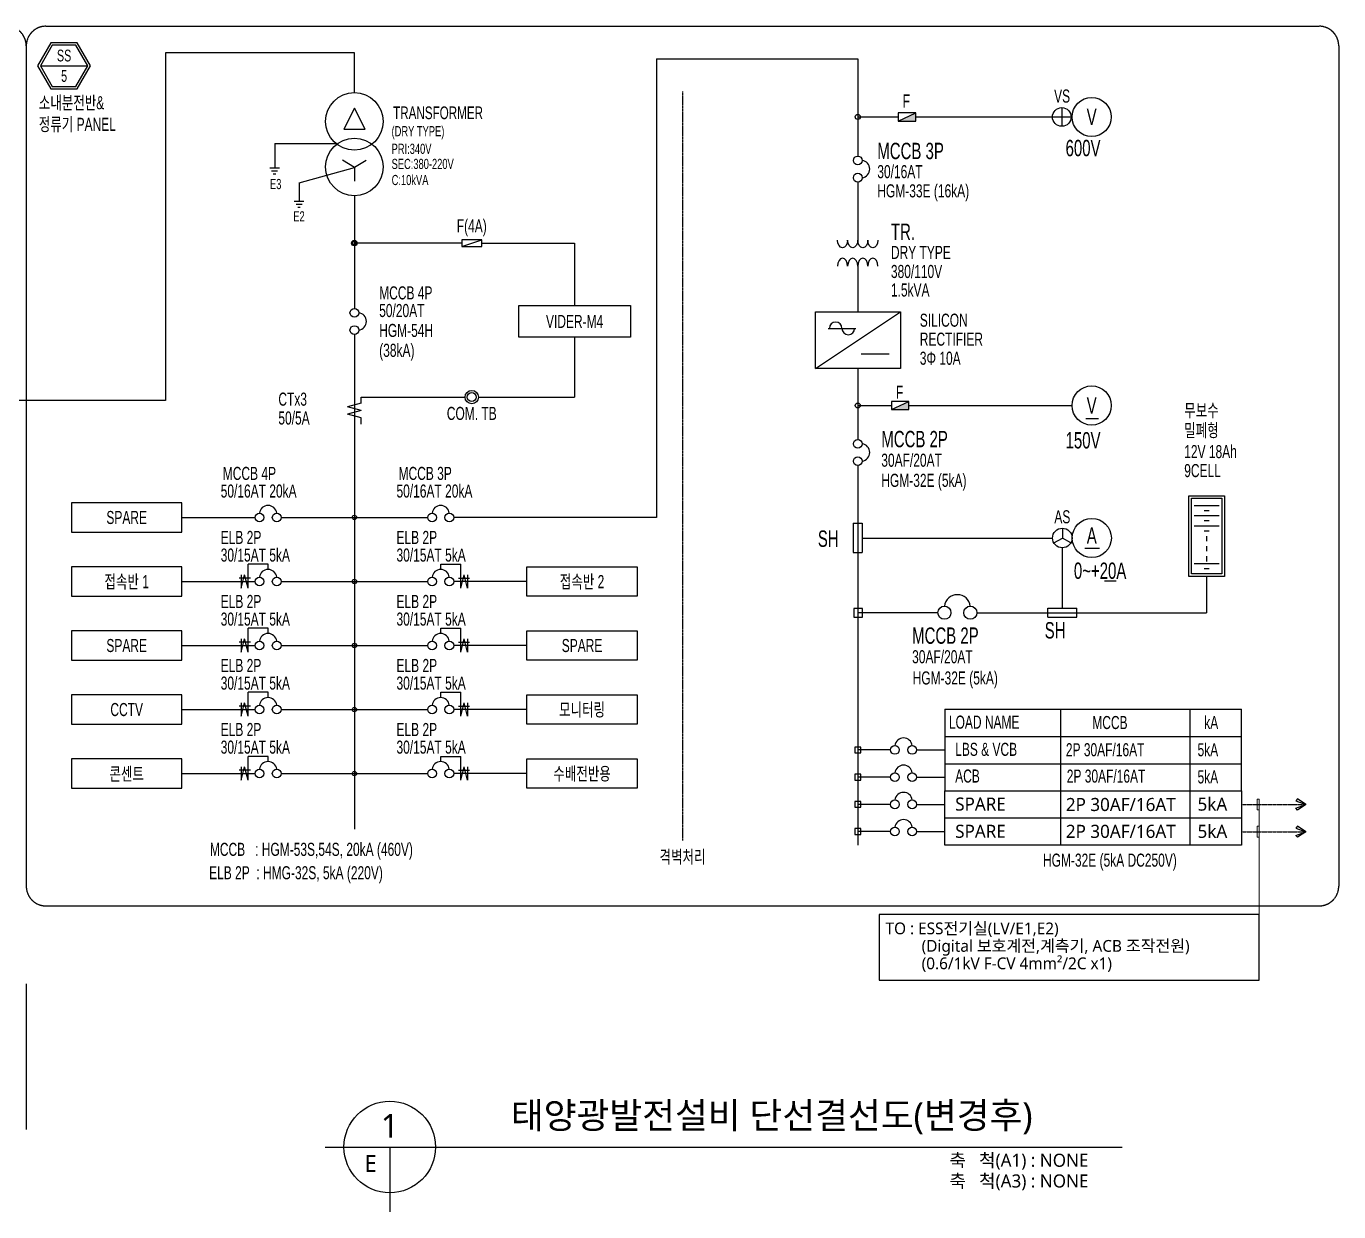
# Model space of a CAD drawing. Header units: millimetres. Extents: x 3366 to 510398, y 0 to 56757.
# Drawn here: x 219092 to 249196, y 2695 to 29887 of the extents above; entities that cross this region are included whole.
import ezdxf
from ezdxf.enums import TextEntityAlignment as Align

# ---------------------------------------------------------------- set-up
doc = ezdxf.new("R2010")
doc.units = ezdxf.units.MM
for name, pattern in [('C4', [19, 16, -1, 1, -1]), ('LD3', [5.5, 3.5, -1, 0, -1]), ('LH2', [2.75, 2, -0.75])]:
    doc.linetypes.add(name, pattern=pattern)
for name, color, linetype in [('E-ELEC', 3, 'Continuous'), ('E-LINE', 4, 'Continuous'), ('E-TABL', 1, 'Continuous'), ('E-TEXT', 7, 'Continuous'), ('도면 TITLE', 4, 'Continuous')]:
    doc.layers.add(name, color=color, linetype=linetype)
doc.styles.add('GHS', font='', dxfattribs={"width": 0.7})
doc.styles.add('MG', font='malgun.ttf')
doc.styles.get('GHS').set_extended_font_data('Gulim')

msp = doc.modelspace()

# ---------------------------------------------------------------- hatches: boundary and pattern name
at = {"layer": 'E-TEXT', "linetype": 'Continuous'}
for points in [[(239496.3, 27899), (239094.3, 27711.7), (239496.3, 27711.7)], [(239338.8, 21094.2), (239338.8, 21281.5), (238936.8, 21094.2)]]:
    msp.add_hatch(color=8, dxfattribs=at).paths.add_polyline_path(points)

# ---------------------------------------------------------------- linework, layer by layer
at = {"color": 8}
msp.add_circle((229310.3, 21380.8), 153.9, dxfattribs=at)
at = {"color": 8, "linetype": 'Continuous'}
msp.add_circle((229310.3, 21380.8), 102.2, dxfattribs=at)
at = {"layer": 'E-ELEC', "color": 8}
for p, q in [((229082.3, 24989.5), (229082.3, 24837.5)), ((229538.3, 24989.5), (229082.3, 24989.5)), ((229538.3, 24837.5), (229538.3, 24989.5)), ((229082.3, 24837.5), (229538.3, 24837.5)), ((246456.1, 18886.9), (245877.1, 18886.9)), ((246224.5, 18771.1), (246108.7, 18771.1)), ((246456.1, 18655.3), (245877.1, 18655.3)), ((246456.1, 18423.7), (245877.1, 18423.7)), ((246224.5, 18539.5), (246108.7, 18539.5)), ((246224.5, 18307.9), (246108.7, 18307.9)), ((246166.6, 18192.1), (246166.6, 18076.3)), ((246166.6, 17960.4), (246166.6, 17844.6)), ((246456.1, 17555.1), (245877.1, 17555.1)), ((246166.6, 17728.8), (246166.6, 17613)), ((246224.5, 17439.3), (246108.7, 17439.3))]:
    msp.add_line(p, q, dxfattribs=at)
at = {"layer": 'E-ELEC', "color": 8, "linetype": 'Continuous'}
msp.add_line((229082.3, 24837.5), (229538.3, 24989.5), dxfattribs=at)
at = {"layer": 'E-ELEC', "color": 8}
for points in [[(245761.3, 17265.6), (245761.3, 19118.6), (246572, 19118.6), (246572, 17265.6)], [(245819.6, 17323.9), (245819.6, 19060.2), (246513.6, 19060.2), (246513.6, 17323.9)]]:
    msp.add_lwpolyline(points, close=True, dxfattribs=at)
at = {"layer": 'E-ELEC'}
for points in [[(238099, 11972.2), (238232.7, 11972.2), (238232.7, 12105.9), (238099, 12105.9)], [(238099, 11348.4), (238232.7, 11348.4), (238232.7, 11482.1), (238099, 11482.1)]]:
    msp.add_lwpolyline(points, close=True, dxfattribs=at)
at = {"layer": 'E-ELEC', "color": 8}
for centre, radius in [((226617.9, 27703.5), 659.7), ((226617.9, 26659.2), 659.7), ((226617.9, 24913.5), 53.5), ((226617.9, 23314.2), 100.3), ((226617.9, 22918.1), 100.3), ((224440.3, 18619.5), 100.3), ((224836.4, 18619.5), 100.3), ((228399.5, 18619.5), 100.3), ((228795.6, 18619.5), 100.3), ((224440.3, 17151), 100.3), ((224836.4, 17151), 100.3), ((228399.5, 17151), 100.3), ((228795.6, 17151), 100.3), ((224440.3, 15682.5), 100.3), ((224836.4, 15682.5), 100.3), ((228399.5, 15682.5), 100.3), ((228795.6, 15682.5), 100.3), ((224440.3, 14214), 100.3), ((224836.4, 14214), 100.3), ((228399.5, 14214), 100.3), ((228795.6, 14214), 100.3), ((239016.1, 13286.8), 100.3), ((239412.3, 13286.8), 100.3), ((224440.3, 12745.5), 100.3), ((224836.4, 12745.5), 100.3), ((228399.5, 12745.5), 100.3), ((228795.6, 12745.5), 100.3), ((239016.1, 12662.9), 100.3), ((239412.3, 12662.9), 100.3)]:
    msp.add_circle(centre, radius, dxfattribs=at)
at = {"layer": 'E-ELEC', "color": 8, "linetype": 'Continuous'}
for centre in [(226617.9, 18619.5), (226617.9, 17151), (226617.9, 15682.5), (226617.9, 14214), (226617.9, 12745.5)]:
    msp.add_circle(centre, 49.1, dxfattribs=at)
at = {"layer": 'E-ELEC'}
for centre in [(239016.1, 12039.1), (239412.3, 12039.1), (239016.1, 11415.2), (239412.3, 11415.2)]:
    msp.add_circle(centre, 100.3, dxfattribs=at)
at = {"layer": 'E-ELEC', "color": 8}
for centre, start, end in [((226694, 23116.1), 276.97298, 83.02702), ((224638.3, 18695.6), 6.97298, 173.02702), ((228597.6, 18695.6), 6.97298, 173.02702), ((224638.3, 17227.1), 6.97298, 173.02702), ((228597.6, 17227.1), 6.97298, 173.02702), ((224638.3, 15758.5), 6.97298, 173.02702), ((228597.6, 15758.5), 6.97298, 173.02702), ((224638.3, 14290), 6.97298, 173.02702), ((228597.6, 14290), 6.97298, 173.02702), ((239214.2, 13362.8), 6.97298, 173.02702), ((224638.3, 12821.5), 6.97298, 173.02702), ((228597.6, 12821.5), 6.97298, 173.02702), ((239214.2, 12739), 6.97298, 173.02702)]:
    msp.add_arc(centre, 199.5, start, end, dxfattribs=at)
at = {"layer": 'E-ELEC'}
for centre in [(239214.2, 12115.1), (239214.2, 11491.3)]:
    msp.add_arc(centre, 199.5, 6.97298, 173.02702, dxfattribs=at)
at = {"layer": 'E-LINE', "color": 8}
for p, q in [((226617.9, 29277.1), (222287.8, 29277.1)), ((222287.8, 29277.1), (222287.8, 21300.6)), ((226617.9, 28363.2), (226617.9, 29277.1)), ((233547.7, 29136.6), (233547.7, 18619.5)), ((233547.7, 29136.6), (238163.6, 29136.6)), ((238163.6, 29136.6), (238163.6, 26909.6)), ((238163.6, 26312.9), (238163.6, 24982.7)), ((226617.9, 25999.5), (226617.9, 23414.5)), ((238163.6, 24384.4), (238163.6, 23335.7)), ((226617.9, 22817.8), (226617.9, 11471.9)), ((238163.6, 22034.5), (238163.6, 20408.8)), ((222287.8, 21300.6), (216971.2, 21300.6)), ((238163.6, 19812.1), (238163.6, 11106)), ((222658.7, 18619.5), (224340, 18619.5)), ((224936.6, 18619.5), (228299.2, 18619.5)), ((233547.7, 18619.5), (228895.9, 18619.5)), ((222658.7, 17151), (224340, 17151)), ((224936.6, 17151), (228299.2, 17151)), ((230577.2, 17151), (228895.9, 17151)), ((222658.7, 15682.5), (224340, 15682.5)), ((224936.6, 15682.5), (228299.2, 15682.5)), ((230577.2, 15682.5), (228895.9, 15682.5)), ((222658.7, 14214), (224340, 14214)), ((224936.6, 14214), (228299.2, 14214)), ((230577.2, 14214), (228895.9, 14214)), ((222658.7, 12745.5), (224340, 12745.5)), ((224936.6, 12745.5), (228299.2, 12745.5)), ((230577.2, 12745.5), (228895.9, 12745.5))]:
    msp.add_line(p, q, dxfattribs=at)
at = {"layer": 'E-LINE'}
for p, q in [((248253.8, 12162.4), (248210.5, 12119.2)), ((248210.5, 12119.2), (248442.8, 12035.7)), ((248442.8, 12035.7), (248253.8, 12162.4)), ((248210.5, 11952.2), (248442.8, 12035.7)), ((248253.8, 11909), (248210.5, 11952.2)), ((248442.8, 12035.7), (248253.8, 11909)), ((248253.8, 11538.6), (248210.5, 11495.3)), ((248210.5, 11495.3), (248442.8, 11411.8)), ((248442.8, 11411.8), (248253.8, 11538.6)), ((248210.5, 11328.4), (248442.8, 11411.8)), ((248253.8, 11285.1), (248210.5, 11328.4)), ((248442.8, 11411.8), (248253.8, 11285.1))]:
    msp.add_line(p, q, dxfattribs=at)
at = {"layer": 'E-LINE', "ltscale": 2}
for p, q in [((238915.9, 12039.1), (238163.6, 12039.1)), ((239512.5, 12039.1), (240162.7, 12039.1)), ((238915.9, 11415.2), (238163.6, 11415.2)), ((239512.5, 11415.2), (240162.7, 11415.2))]:
    msp.add_line(p, q, dxfattribs=at)
at = {"layer": 'E-LINE', "linetype": 'LD3', "ltscale": 2}
for points in [[(246962.5, 12035.7), (248442.8, 12035.7)], [(246962.5, 11411.8), (248442.8, 11411.8)]]:
    msp.add_lwpolyline(points, dxfattribs=at)
at = {"layer": 'E-LINE', "color": 8}
msp.add_circle((226617.9, 24913.5), 63, dxfattribs=at)
at = {"layer": 'E-TABL', "color": 8, "linetype": 'C4'}
for p, q in [((219541.9, 29886.6), (248746.2, 29886.6)), ((219091.9, 29436.6), (219091.9, 10160.7)), ((249196.2, 29436.6), (249196.2, 10160.7)), ((219541.9, 9710.7), (248746.2, 9710.7)), ((219091.9, 7920.8), (219091.9, 4583.5))]:
    msp.add_line(p, q, dxfattribs=at)
at = {"layer": 'E-TABL', "color": 8, "linetype": 'Continuous'}
for p, q in [((219415.6, 28979), (220504.6, 28979)), ((226617.9, 28006.1), (226373.4, 27528.9)), ((226862.5, 27528.9), (226617.9, 28006.1)), ((226373.4, 27528.9), (226862.5, 27528.9)), ((226617.9, 26643.1), (226343.1, 26812.1)), ((226891.5, 26808.7), (226617.9, 26643.1)), ((226617.9, 26643.1), (226617.9, 26334.8)), ((224638.3, 17545.7), (224178.7, 17545.7)), ((224178.7, 17308.8), (224178.7, 17545.7)), ((224638.3, 17426.6), (224638.3, 17545.7)), ((228597.6, 17426.6), (228597.6, 17545.7)), ((228597.6, 17545.7), (229057.2, 17545.7)), ((229057.2, 17308.8), (229057.2, 17545.7)), ((224233.1, 17226.1), (223978.1, 17226.1)), ((224019.9, 16996.5), (224099.3, 17305.4)), ((224019.9, 17305.4), (224019.9, 16996.5)), ((224178.7, 16996.5), (224099.3, 17305.4)), ((224178.7, 16996.5), (224178.7, 17305.4)), ((229002.8, 17226.1), (229257.8, 17226.1)), ((229057.2, 16996.5), (229057.2, 17305.4)), ((229057.2, 16996.5), (229136.6, 17305.4)), ((229216, 16996.5), (229136.6, 17305.4)), ((229216, 17305.4), (229216, 16996.5)), ((224638.3, 16077.2), (224178.7, 16077.2)), ((224178.7, 15840.3), (224178.7, 16077.2)), ((224638.3, 15958.1), (224638.3, 16077.2)), ((228597.6, 15958.1), (228597.6, 16077.2)), ((228597.6, 16077.2), (229057.2, 16077.2)), ((229057.2, 15840.3), (229057.2, 16077.2)), ((224233.1, 15757.6), (223978.1, 15757.6)), ((224019.9, 15528), (224099.3, 15836.9)), ((224019.9, 15836.9), (224019.9, 15528)), ((224178.7, 15528), (224099.3, 15836.9)), ((224178.7, 15528), (224178.7, 15836.9)), ((229002.8, 15757.6), (229257.8, 15757.6)), ((229057.2, 15528), (229057.2, 15836.9)), ((229057.2, 15528), (229136.6, 15836.9)), ((229216, 15528), (229136.6, 15836.9)), ((229216, 15836.9), (229216, 15528)), ((224638.3, 14608.7), (224178.7, 14608.7)), ((224178.7, 14371.8), (224178.7, 14608.7)), ((224638.3, 14489.6), (224638.3, 14608.7)), ((228597.6, 14489.6), (228597.6, 14608.7)), ((228597.6, 14608.7), (229057.2, 14608.7)), ((229057.2, 14371.8), (229057.2, 14608.7)), ((224233.1, 14289.1), (223978.1, 14289.1)), ((224019.9, 14059.5), (224099.3, 14368.4)), ((224019.9, 14368.4), (224019.9, 14059.5)), ((224178.7, 14059.5), (224099.3, 14368.4)), ((224178.7, 14059.5), (224178.7, 14368.4)), ((229002.8, 14289.1), (229257.8, 14289.1)), ((229057.2, 14059.5), (229057.2, 14368.4)), ((229057.2, 14059.5), (229136.6, 14368.4)), ((229216, 14059.5), (229136.6, 14368.4)), ((229216, 14368.4), (229216, 14059.5)), ((224638.3, 13140.1), (224178.7, 13140.1)), ((224178.7, 12903.3), (224178.7, 13140.1)), ((224638.3, 13021.1), (224638.3, 13140.1)), ((228597.6, 13021.1), (228597.6, 13140.1)), ((228597.6, 13140.1), (229057.2, 13140.1)), ((229057.2, 12903.3), (229057.2, 13140.1)), ((224233.1, 12820.6), (223978.1, 12820.6)), ((224019.9, 12591), (224099.3, 12899.9)), ((224019.9, 12899.9), (224019.9, 12591)), ((224178.7, 12591), (224099.3, 12899.9)), ((224178.7, 12591), (224178.7, 12899.9)), ((229002.8, 12820.6), (229257.8, 12820.6)), ((229057.2, 12591), (229057.2, 12899.9)), ((229057.2, 12591), (229136.6, 12899.9)), ((229216, 12591), (229136.6, 12899.9)), ((229216, 12899.9), (229216, 12591))]:
    msp.add_line(p, q, dxfattribs=at)
at = {"layer": 'E-TABL', "color": 8, "linetype": 'LH2'}
msp.add_line((234144, 28386.6), (234144, 11210.7), dxfattribs=at)
at = {"layer": 'E-TABL', "color": 8}
for p, q in [((224791.8, 27195.7), (226206, 27195.7)), ((225349.2, 26293.9), (226622.7, 26645.4)), ((240162.7, 14219.2), (240162.7, 12347.6)), ((240162.7, 14219.2), (246962.5, 14219.2)), ((242814.2, 14219.2), (242814.2, 11099.9)), ((245783.9, 14219.2), (245783.9, 11099.9)), ((246962.5, 12347.6), (246962.5, 14219.2)), ((240162.7, 13595.3), (246962.5, 13595.3)), ((240162.7, 12971.5), (246962.5, 12971.5))]:
    msp.add_line(p, q, dxfattribs=at)
at = {"layer": 'E-TABL', "lineweight": 18}
msp.add_line((247372.8, 9512.8), (247372.8, 12161.2), dxfattribs=at)
at = {"layer": 'E-TABL'}
msp.add_line((246962.5, 11723.8), (240162.7, 11723.8), dxfattribs=at)
at = {"layer": 'E-TABL', "color": 8, "linetype": 'Continuous', "elevation": 0}
msp.add_lwpolyline([(219687.9, 29450.5), (219415.6, 28979), (219687.9, 28507.5), (220232.3, 28507.5), (220504.6, 28979), (220232.3, 29450.5)], close=True, dxfattribs=at)
at = {"layer": 'E-TABL', "color": 8, "elevation": 0}
for points in [[(222658.7, 18958.2), (220132.7, 18958.2), (220132.7, 18280.8), (222658.7, 18280.8)], [(222658.7, 17489.7), (220132.7, 17489.7), (220132.7, 16812.3), (222658.7, 16812.3)], [(230577.2, 17489.7), (233103.2, 17489.7), (233103.2, 16812.3), (230577.2, 16812.3)], [(222658.7, 16021.2), (220132.7, 16021.2), (220132.7, 15343.8), (222658.7, 15343.8)], [(230577.2, 16021.2), (233103.2, 16021.2), (233103.2, 15343.8), (230577.2, 15343.8)], [(222658.7, 14552.7), (220132.7, 14552.7), (220132.7, 13875.3), (222658.7, 13875.3)], [(230577.2, 14552.7), (233103.2, 14552.7), (233103.2, 13875.3), (230577.2, 13875.3)], [(222658.7, 13084.2), (220132.7, 13084.2), (220132.7, 12406.8), (222658.7, 12406.8)], [(230577.2, 13084.2), (233103.2, 13084.2), (233103.2, 12406.8), (230577.2, 12406.8)]]:
    msp.add_lwpolyline(points, close=True, dxfattribs=at)
at = {"layer": 'E-TABL', "color": 8}
for points in [[(238070.8, 16334.7), (238271.3, 16334.7), (238271.3, 16535.2), (238070.8, 16535.2)], [(238099, 13219.9), (238232.7, 13219.9), (238232.7, 13353.6), (238099, 13353.6)], [(238099, 12596.1), (238232.7, 12596.1), (238232.7, 12729.8), (238099, 12729.8)]]:
    msp.add_lwpolyline(points, close=True, dxfattribs=at)
at = {"layer": 'E-TABL'}
for points in [[(240162.7, 12347.6), (246962.5, 12347.6), (246962.5, 11099.9), (240162.7, 11099.9)], [(238653, 8002.7), (247372.8, 8002.7), (247372.8, 9512.8), (238653, 9512.8)]]:
    msp.add_lwpolyline(points, close=True, dxfattribs=at)
at = {"layer": 'E-TABL', "lineweight": 18}
for points in [[(247372.8, 12161.2), (247327.1, 12161.2), (247327.1, 11910.2), (247372.8, 11910.2)], [(247372.8, 11537.4), (247327.1, 11537.4), (247327.1, 11286.3), (247372.8, 11286.3)]]:
    msp.add_lwpolyline(points, dxfattribs=at)
at = {"layer": 'E-TABL', "color": 8, "linetype": 'C4'}
for centre, start, end in [((218641.9, 29436.6), 0, 90), ((219541.9, 29436.6), 90, 180), ((248746.2, 29436.6), 0, 90), ((219541.9, 10160.7), 180, 270), ((248746.2, 10160.7), 270, 0)]:
    msp.add_arc(centre, 450, start, end, dxfattribs=at)
at = {"layer": 'E-TEXT', "color": 8}
for p, q in [((242843.7, 28019.7), (242843.7, 27591.1)), ((238163.6, 27805.4), (239094.3, 27805.4)), ((239094.3, 27711.7), (239496.3, 27899)), ((239496.3, 27805.4), (243057.9, 27805.4)), ((224791.8, 27195.7), (224791.8, 26634.6)), ((224896.9, 26634.6), (224676.7, 26634.6)), ((224856.2, 26564.1), (224717.4, 26564.1)), ((224816, 26494.6), (224757.6, 26494.6)), ((225349.2, 26293.9), (225349.2, 25865.8)), ((225459.3, 25865.8), (225239.1, 25865.8)), ((225418.6, 25795.3), (225279.8, 25795.3)), ((225378.4, 25725.8), (225320, 25725.8)), ((229082.3, 24913.5), (226617.9, 24913.5)), ((229538.3, 24913.5), (231669.2, 24913.5)), ((237191.6, 22034.5), (239145, 23335.7)), ((237481.3, 22955.1), (238121.9, 22955.1)), ((238244.7, 22376.5), (238885.2, 22376.5)), ((226771.9, 21244.9), (226771.9, 21380.8)), ((226771.9, 21244.9), (226464, 21160.5)), ((226771.9, 21076), (226464, 21160.5)), ((226771.9, 21076), (226464, 20991.5)), ((238163.6, 21187.8), (238936.8, 21187.8)), ((238936.8, 21094.2), (239338.8, 21281.5)), ((239338.8, 21187.8), (243079.4, 21187.8)), ((226771.9, 20907.1), (226464, 20991.5)), ((226771.9, 20763.1), (226771.9, 20907.1)), ((243394.1, 20890.2), (243682.1, 20890.2)), ((238061.4, 18486.4), (238061.4, 17818)), ((238061.4, 18486.4), (238265.8, 18486.4)), ((238265.8, 18486.4), (238265.8, 17818)), ((242856.3, 18373.1), (242856.3, 18148.1)), ((238265.8, 18148.1), (242631.3, 18148.1)), ((242661.4, 18035.6), (242856.3, 18148.1)), ((243051.1, 18035.6), (242856.3, 18148.1)), ((238061.4, 17818), (238265.8, 17818)), ((242856.3, 16540), (242856.3, 17923.1)), ((243371, 17913.6), (243705.4, 17913.6)), ((243822.7, 17167.3), (244090.1, 17167.3)), ((246166.6, 17265.6), (246166.6, 16435)), ((240001.3, 16435), (238167.6, 16435)), ((240896.3, 16435), (246166.6, 16435)), ((242522.1, 16540), (243190.5, 16540)), ((242522.1, 16335.6), (242522.1, 16540)), ((242522.1, 16335.6), (243190.5, 16335.6)), ((243190.5, 16335.6), (243190.5, 16540)), ((238915.9, 13286.8), (238163.6, 13286.8)), ((239512.5, 13286.8), (240162.7, 13286.8)), ((238915.9, 12662.9), (238163.6, 12662.9)), ((239512.5, 12662.9), (240162.7, 12662.9))]:
    msp.add_line(p, q, dxfattribs=at)
at = {"layer": 'E-TEXT', "color": 8, "linetype": 'Continuous'}
for p, q in [((231669.2, 24913.5), (231669.2, 23478.3)), ((231669.2, 22753.9), (231669.2, 21380.8)), ((226771.9, 21380.8), (229156.4, 21380.8)), ((229464.2, 21380.8), (231669.2, 21380.8))]:
    msp.add_line(p, q, dxfattribs=at)
at = {"layer": 'E-TEXT', "color": 8, "linetype": 'Continuous', "elevation": 0}
msp.add_lwpolyline([(219656.8, 29504.4), (219353.4, 28979), (219656.8, 28453.6), (220263.4, 28453.6), (220566.7, 28979), (220263.4, 29504.4)], close=True, dxfattribs=at)
at = {"layer": 'E-TEXT', "color": 8}
for points in [[(239496.3, 27899), (239094.3, 27899), (239094.3, 27711.7), (239496.3, 27711.7)], [(237191.6, 23335.7), (239145, 23335.7), (239145, 22034.5), (237191.6, 22034.5)], [(239338.8, 21281.5), (238936.8, 21281.5), (238936.8, 21094.2), (239338.8, 21094.2)]]:
    msp.add_lwpolyline(points, close=True, dxfattribs=at)
at = {"layer": 'E-TEXT', "color": 8, "elevation": 0}
msp.add_lwpolyline([(230387.1, 23478.3), (232951.3, 23478.3), (232951.3, 22753.9), (230387.1, 22753.9)], close=True, dxfattribs=at)
at = {"layer": 'E-TEXT', "color": 8}
for centre, radius in [((242843.7, 27805.4), 214.3), ((243529.4, 27805.4), 450), ((238163.6, 27805.4), 58.3), ((238163.6, 26809.3), 100.3), ((238163.6, 26413.2), 100.3), ((226617.9, 24913.5), 40), ((243529.4, 21187.8), 450), ((238163.6, 21187.8), 58.3), ((238163.6, 20308.5), 100.3), ((238163.6, 19912.4), 100.3), ((242856.3, 18148.1), 225), ((243531.3, 18148.1), 450), ((240151.7, 16435), 150.4), ((240745.9, 16435), 150.4)]:
    msp.add_circle(centre, radius, dxfattribs=at)
for centre, radius, start, end in [((238239.6, 26611.3), 199.5, 276.97298, 83.02702), ((237656.9, 22955.1), 144.7, 0, 180), ((237946.3, 22955.1), 144.7, 180, 0), ((238239.6, 20110.5), 199.5, 276.97298, 83.02702), ((240448.8, 16549), 299.3, 6.97298, 173.02702)]:
    msp.add_arc(centre, radius, start, end, dxfattribs=at)
at = {"layer": 'E-TEXT', "color": 8, "extrusion": (0, 0, -1)}
for centre in [(237816.5, 24982.7), (238047.9, 24982.7), (238279.3, 24982.7), (238510.6, 24982.7)]:
    msp.add_ellipse(centre, major_axis=(0, -181.2), ratio=0.6382467, start_param=4.712389, end_param=7.8539816, dxfattribs=at)
at = {"layer": 'E-TEXT', "color": 8}
for centre in [(237816.5, 24384.4), (238047.9, 24384.4), (238279.3, 24384.4), (238510.6, 24384.4)]:
    msp.add_ellipse(centre, major_axis=(0, 181.2), ratio=0.6382467, start_param=4.712389, end_param=7.8539816, dxfattribs=at)
at = {"layer": '도면 TITLE'}
for p, q in [((225944.2, 4179.8), (244231.6, 4179.8)), ((227429.4, 4179.8), (227429.4, 2694.6))]:
    msp.add_line(p, q, dxfattribs=at)
msp.add_circle((227429.4, 4179.8), 1050.2, dxfattribs=at)

# ---------------------------------------------------------------- texts
at = {"color": 8, "linetype": 'Continuous', "style": 'GHS', "width": 0.7}
for s, p in [('MCCB   : HGM-53S,54S, 20kA (460V)', (223303.8, 10857.2)), ('ELB 2P  : HMG-32S, 5kA (220V)', (223286.1, 10320.6))]:
    msp.add_text(s, height=300, dxfattribs=at).set_placement(p)
at = {"layer": 'E-ELEC', "color": 8, "style": 'GHS', "width": 0.7}
for s, p in [('(DRY TYPE)', (227471.4, 27362.9)), ('C:10kVA', (227473.4, 26243.1))]:
    msp.add_text(s, height=233.33, dxfattribs=at).set_placement(p)
msp.add_text('VIDER-M4', height=300, dxfattribs=at).set_placement((231669.2, 23116.1), align=Align.MIDDLE)
at = {"layer": 'E-LINE', "color": 8, "style": 'GHS', "width": 0.7}
msp.add_text('TRANSFORMER', height=291.667, dxfattribs=at).set_placement((227506.4, 27755.6))
at = {"layer": 'E-TEXT', "color": 8, "linetype": 'Continuous', "style": 'GHS', "width": 0.7}
for s, p in [('SS', (219960.1, 29214.8)), ('5', (219960.1, 28743.2))]:
    msp.add_text(s, height=270, dxfattribs=at).set_placement(p, align=Align.MIDDLE)
for s, p in [('소내분전반&', (219380.2, 27982.8)), ('정류기 PANEL', (219380.2, 27487.3)), ('HGM-33E (16kA)', (238612.5, 25961.2)), ('CTx3', (224874.8, 21183.5)), ('50/5A', (224874.8, 20751)), ('MCCB 4P', (223599.7, 19480)), ('MCCB 3P', (227631.5, 19480)), ('HGM-32E (5kA)', (238704, 19320.7)), ('50/16AT 20kA', (223552.2, 19075.6)), ('50/16AT 20kA', (227584, 19075.6)), ('ELB 2P', (223552.2, 18011.5)), ('ELB 2P', (227584, 18011.5)), ('30/15AT 5kA', (223552.2, 17607.1)), ('30/15AT 5kA', (227584, 17607.1)), ('ELB 2P', (223552.2, 16543)), ('ELB 2P', (227584, 16543)), ('30/15AT 5kA', (223552.2, 16138.6)), ('30/15AT 5kA', (227584, 16138.6)), ('ELB 2P', (223552.2, 15074.5)), ('ELB 2P', (227584, 15074.5)), ('HGM-32E (5kA)', (239423.4, 14788.4)), ('30/15AT 5kA', (223552.2, 14670.1)), ('30/15AT 5kA', (227584, 14670.1)), ('ELB 2P', (223552.2, 13606)), ('ELB 2P', (227584, 13606)), ('30/15AT 5kA', (223552.2, 13201.6)), ('30/15AT 5kA', (227584, 13201.6))]:
    msp.add_text(s, height=300, dxfattribs=at).set_placement(p)
at = {"layer": 'E-TEXT', "color": 8, "style": 'GHS', "width": 0.7}
for s, height, p in [('F', 300, (239195.2, 28021.5)), ('PRI:340V', 233.33, (227471.8, 26958.9)), ('MCCB 3P', 375, (238612.5, 26838.6)), ('600V', 375, (242930.4, 26905.4)), ('SEC:380-220V', 233.333, (227471.8, 26612.2)), ('30/16AT', 300, (238612.5, 26402)), ('TR.', 375, (238924.5, 24984.9)), ('DRY TYPE', 300, (238924.5, 24548.3)), ('380/110V', 300, (238924.5, 24111.8)), ('MCCB 4P', 300, (227187.4, 23620.7)), ('1.5kVA', 300, (238924.5, 23686.9)), ('50/20AT', 300, (227187.4, 23216.4)), ('SILICON', 300, (239587, 22994.3)), ('HGM-54H', 300, (227187.4, 22759.6)), ('(38kA)', 300, (227187.4, 22302.8)), ('RECTIFIER', 300, (239587, 22559.1)), ('3Φ 10A', 300, (239587, 22122.6)), ('F', 300, (239037.7, 21340.9)), ('무보수', 300, (245652.2, 20926.9)), ('밀폐형', 300, (245652.2, 20467.9)), ('MCCB 2P', 375, (238704, 20230.1)), ('150V', 375, (242930.4, 20202.3)), ('12V 18Ah', 300, (245652.2, 19980.4)), ('30AF/20AT', 300, (238704, 19783)), ('9CELL', 300, (245652.2, 19544.9)), ('SH', 375, (237248.3, 17945.7)), ('0~+20A', 375, (243121, 17210.6)), ('MCCB 2P', 375, (239410.8, 15721.9)), ('SH', 375, (242451.1, 15843.5)), ('30AF/20AT', 300, (239410.8, 15274.7)), ('LOAD NAME', 300, (240254.9, 13775.3)), ('MCCB', 300, (243543.6, 13765.7)), ('kA', 300, (246111.6, 13765.7)), ('LBS & VCB', 300, (240398.9, 13151.5)), ('2P 30AF/16AT', 300, (242937.1, 13141.8)), ('5kA', 300, (245957.4, 13141.8)), ('ACB', 300, (240398.9, 12538.7)), ('2P 30AF/16AT', 300, (242958.2, 12537)), ('5kA', 300, (245957.4, 12517.9)), ('HGM-32E (5kA DC250V)', 300, (242412.9, 10609.4))]:
    msp.add_text(s, height=height, dxfattribs=at).set_placement(p)
for s, height, p in [('VS', 300, (242850.8, 28285.8)), ('V', 375, (243529, 27805.3)), ('F(4A)', 300, (229310.3, 25269.8)), ('V', 375, (243529, 21187.8)), ('SPARE', 300, (221395.7, 18619.5)), ('AS', 300, (242856.3, 18635.6)), ('A', 375, (243531.5, 18203.8)), ('접속반 1', 300, (221395.7, 17151)), ('접속반 2', 300, (231840.2, 17151)), ('SPARE', 300, (221395.7, 15682.5)), ('SPARE', 300, (231840.2, 15682.5)), ('CCTV', 300, (221395.7, 14214)), ('모니터링', 300, (231840.2, 14214)), ('콘센트', 300, (221395.7, 12745.5)), ('수배전반용', 300, (231840.2, 12745.5))]:
    msp.add_text(s, height=height, dxfattribs=at).set_placement(p, align=Align.MIDDLE)
for s, p in [('E3', (224813.7, 26150.9)), ('E2', (225347.3, 25409.4))]:
    msp.add_text(s, height=233.33, dxfattribs=at).set_placement(p, align=Align.CENTER)
at = {"layer": 'E-TEXT', "color": 8, "linetype": 'Continuous', "style": 'GHS', "width": 0.7}
for s, p in [('COM. TB', (229310.3, 21006.6)), ('격벽처리', (234144, 10834.3))]:
    msp.add_text(s, height=300, dxfattribs=at).set_placement(p, align=Align.MIDDLE_CENTER)
at = {"layer": 'E-TEXT', "style": 'MG'}
for s, p in [('SPARE', (240398.9, 11895.5)), ('2P 30AF/16AT', (242937.1, 11885.8)), ('5kA', (245957.4, 11894.1)), ('SPARE', (240398.9, 11271.6)), ('2P 30AF/16AT', (242937.1, 11270.2)), ('5kA', (245957.4, 11270.2))]:
    msp.add_text(s, height=300, dxfattribs=at).set_placement(p)
for s, p in [('TO : ESS전기실(LV/E1,E2)', (238801, 9193.8)), ('(Digital 보호계전,계측기, ACB 조작전원)', (239629.6, 8793)), ('(0.6/1kV F-CV 4mm²/2C x1)', (239629.6, 8392.1))]:
    msp.add_text(s, height=270, dxfattribs=at).set_placement(p, align=Align.MIDDLE_LEFT)
at = {"layer": '도면 TITLE', "style": 'MG'}
msp.add_text('태양광발전설비 단선결선도(변경후)', height=600, dxfattribs=at).set_placement((230207.1, 4905.4), align=Align.MIDDLE_LEFT)
for s, height, p in [('1', 544.4, (227429.4, 4664.5)), ('E', 388.9, (226991.8, 3802.3))]:
    msp.add_text(s, height=height, dxfattribs=at).set_placement(p, align=Align.MIDDLE)
for s, p in [('축   척(A1) : NONE', (243455.8, 3875.7)), ('축   척(A3) : NONE', (243455.8, 3400.9))]:
    msp.add_text(s, height=300, dxfattribs=at).set_placement(p, align=Align.MIDDLE_RIGHT)

doc.saveas('drawing.dxf')
